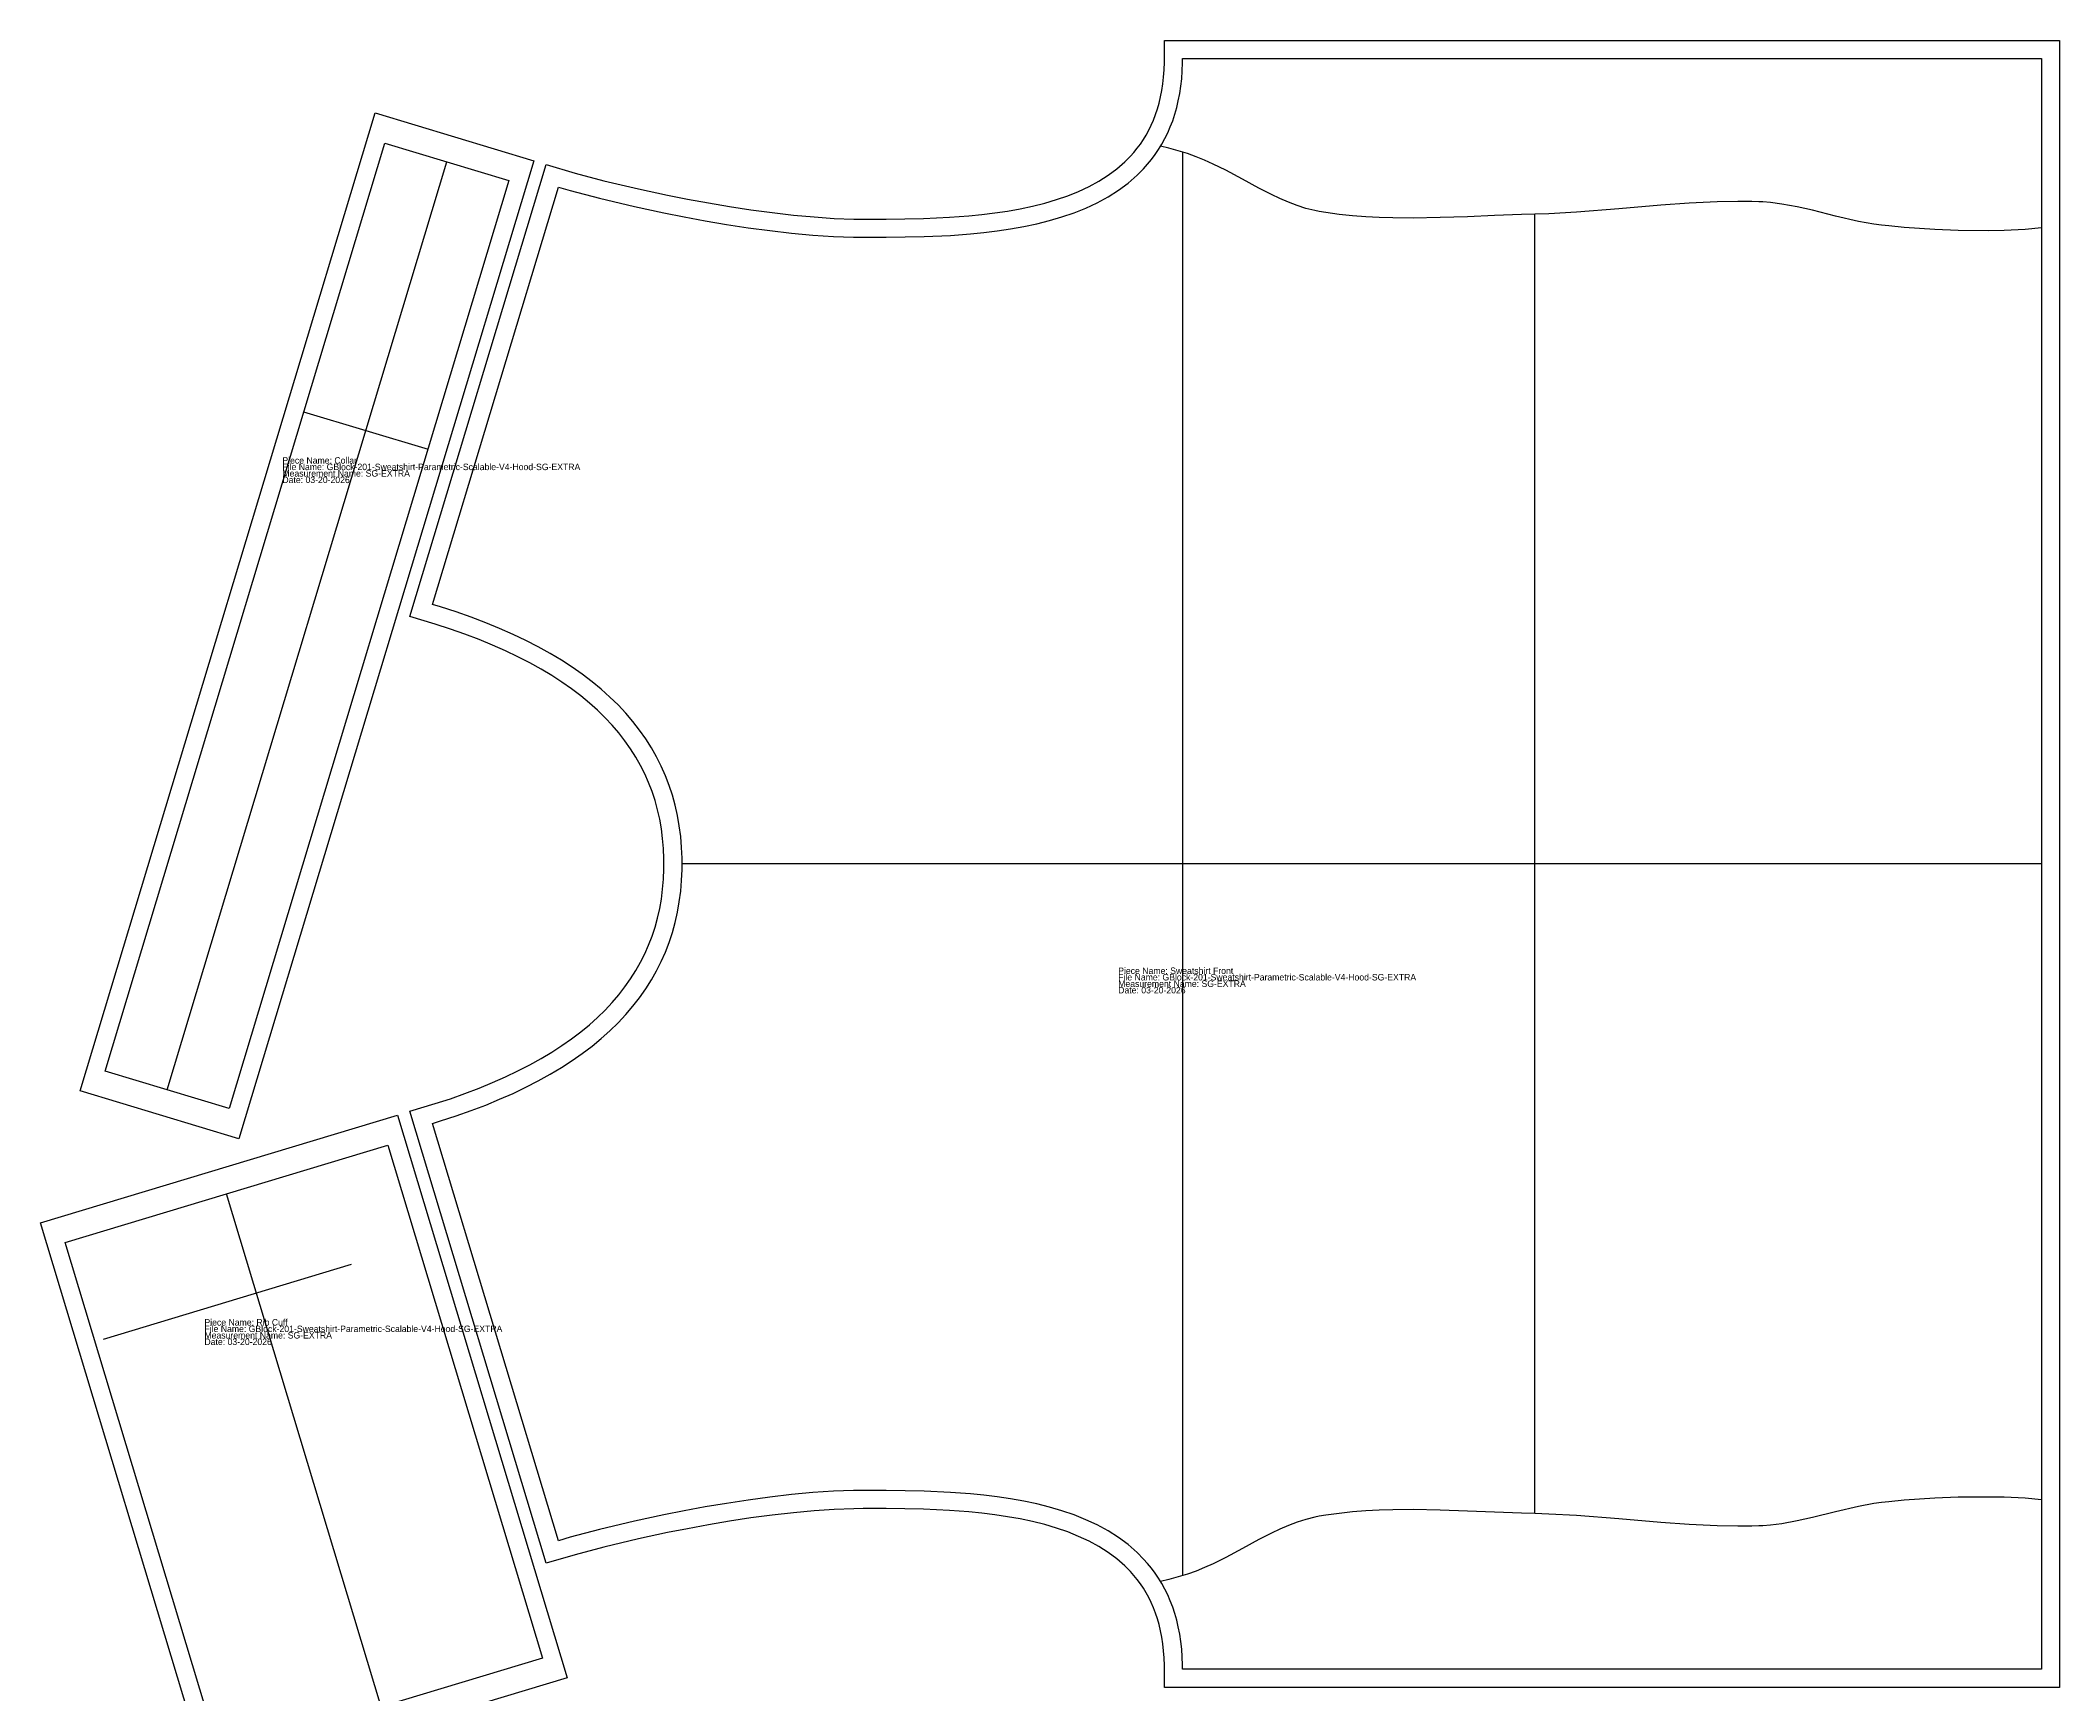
# Model space of a CAD drawing. Extents: x 9 to 903, y 0 to 2338.
# Drawn here: x 124 to 903, y 1699 to 2338 of the extents above; entities that cross this region are included whole.
import ezdxf

# ---------------------------------------------------------------- set-up
doc = ezdxf.new("R2010")
doc.units = 0
for name, color, linetype in [('1', 250, 'CONTINUOUS'), ('7', 250, 'CONTINUOUS'), ('8', 250, 'CONTINUOUS')]:
    doc.layers.add(name, color=color, linetype=linetype)

# ---------------------------------------------------------------- blocks, each defined once
blk = doc.blocks.new('SWEATSHIRT_FRONT')
at = {"layer": '1'}
blk.add_lwpolyline([(903.02, 1702), (700.44, 1702), (557.52, 1702), (557.47, 1710.46), (557.37, 1713.36), (557.17, 1716.13), (556.87, 1718.8), (556.48, 1721.36), (556.01, 1723.82), (555.44, 1726.19), (554.8, 1728.46), (554.08, 1730.64), (553.28, 1732.73), (552.4, 1734.74), (551.46, 1736.67), (550.44, 1738.52), (549.35, 1740.3), (548.2, 1742), (546.98, 1743.65), (545.69, 1745.22), (544.35, 1746.72), (542.21, 1748.89), (539.1, 1751.59), (535.76, 1754.06), (532.19, 1756.33), (528.39, 1758.39), (524.38, 1760.27), (520.18, 1761.96), (515.8, 1763.46), (511.28, 1764.8), (506.61, 1765.97), (501.84, 1766.99), (496.97, 1767.86), (492.04, 1768.59), (487.05, 1769.2), (482.05, 1769.7), (474.51, 1770.27), (464.55, 1770.71), (450.05, 1770.96), (441.15, 1770.96), (437.56, 1770.94), (430.05, 1770.67), (422.27, 1770.15), (414.25, 1769.4), (406.08, 1768.46), (397.84, 1767.35), (389.6, 1766.09), (381.44, 1764.71), (373.43, 1763.23), (365.64, 1761.69), (354.48, 1759.31), (341.12, 1756.14), (329.97, 1753.19), (318.86, 1749.92), (266.26, 1924.3), (275.97, 1927.26), (281.85, 1929.18), (287.5, 1931.17), (292.93, 1933.24), (298.14, 1935.38), (303.14, 1937.59), (307.92, 1939.87), (312.49, 1942.22), (316.85, 1944.64), (320.99, 1947.13), (324.93, 1949.68), (328.67, 1952.3), (332.2, 1954.98), (335.52, 1957.72), (338.65, 1960.52), (341.59, 1963.38), (344.33, 1966.3), (346.88, 1969.28), (349.25, 1972.32), (351.43, 1975.42), (353.43, 1978.58), (355.26, 1981.8), (356.91, 1985.08), (358.4, 1988.43), (359.71, 1991.85), (360.86, 1995.33), (361.84, 1998.89), (362.65, 2002.52), (363.31, 2006.22), (363.79, 2010), (364.12, 2013.86), (364.28, 2017.82), (364.3, 2019.8), (364.28, 2021.77), (364.12, 2025.73), (363.79, 2029.59), (363.31, 2033.37), (362.65, 2037.07), (361.84, 2040.7), (360.86, 2044.26), (359.71, 2047.74), (358.4, 2051.16), (356.91, 2054.51), (355.26, 2057.79), (353.43, 2061.01), (351.43, 2064.17), (349.25, 2067.27), (346.88, 2070.31), (344.33, 2073.29), (341.59, 2076.21), (338.65, 2079.07), (335.52, 2081.87), (332.2, 2084.61), (328.67, 2087.29), (324.93, 2089.91), (320.99, 2092.46), (316.85, 2094.95), (312.49, 2097.37), (307.92, 2099.72), (303.14, 2102), (298.14, 2104.21), (292.93, 2106.35), (287.5, 2108.42), (281.85, 2110.41), (275.97, 2112.33), (266.26, 2115.29), (318.86, 2289.67), (329.97, 2286.4), (341.12, 2283.45), (354.48, 2280.28), (365.64, 2277.9), (373.43, 2276.36), (381.44, 2274.88), (389.6, 2273.5), (397.84, 2272.24), (406.08, 2271.13), (414.25, 2270.19), (422.27, 2269.44), (430.05, 2268.92), (437.56, 2268.65), (441.15, 2268.63), (450.05, 2268.63), (464.55, 2268.88), (474.51, 2269.32), (482.05, 2269.89), (487.05, 2270.39), (492.04, 2271), (496.97, 2271.73), (501.84, 2272.6), (506.61, 2273.62), (511.28, 2274.79), (515.8, 2276.13), (520.18, 2277.64), (524.38, 2279.32), (528.39, 2281.2), (532.19, 2283.26), (535.76, 2285.53), (539.1, 2288), (542.21, 2290.7), (544.35, 2292.87), (545.69, 2294.37), (546.98, 2295.95), (548.2, 2297.59), (549.35, 2299.29), (550.44, 2301.07), (551.46, 2302.92), (552.4, 2304.85), (553.28, 2306.86), (554.08, 2308.95), (554.8, 2311.13), (555.44, 2313.4), (556.01, 2315.77), (556.48, 2318.23), (556.87, 2320.79), (557.17, 2323.46), (557.37, 2326.23), (557.47, 2329.13), (557.52, 2337.59), (700.44, 2337.59), (903.02, 2337.59), (903.02, 1702)], close=True, dxfattribs=at)
at = {"layer": '7'}
blk.add_line((896.02, 2019.8), (371.3, 2019.8), dxfattribs=at)
at = {"layer": '8'}
blk.add_lwpolyline([(896.02, 1709), (700.44, 1709), (564.48, 1709), (564.47, 1710.61), (564.36, 1713.74), (564.14, 1716.77), (563.81, 1719.71), (563.38, 1722.55), (562.85, 1725.3), (562.22, 1727.95), (561.49, 1730.52), (560.67, 1732.99), (559.76, 1735.38), (558.76, 1737.68), (557.67, 1739.9), (556.5, 1742.03), (555.24, 1744.08), (553.91, 1746.06), (552.5, 1747.95), (551.01, 1749.77), (549.46, 1751.51), (547, 1754), (543.48, 1757.06), (539.72, 1759.84), (535.73, 1762.37), (531.54, 1764.65), (527.17, 1766.69), (522.62, 1768.52), (517.94, 1770.13), (513.12, 1771.55), (508.2, 1772.79), (503.19, 1773.86), (498.11, 1774.77), (492.98, 1775.53), (487.82, 1776.16), (482.66, 1776.67), (474.93, 1777.25), (464.77, 1777.71), (450.11, 1777.96), (441.13, 1777.96), (437.41, 1777.94), (429.7, 1777.66), (421.71, 1777.13), (413.53, 1776.37), (405.21, 1775.41), (396.84, 1774.28), (388.49, 1773), (380.22, 1771.6), (372.11, 1770.11), (364.23, 1768.55), (352.95, 1766.14), (339.42, 1762.93), (328.09, 1759.93), (323.55, 1758.6), (274.97, 1919.64), (278.07, 1920.59), (284.1, 1922.55), (289.9, 1924.6), (295.5, 1926.73), (300.89, 1928.94), (306.06, 1931.23), (311.03, 1933.6), (315.79, 1936.05), (320.35, 1938.58), (324.7, 1941.19), (328.85, 1943.88), (332.79, 1946.64), (336.54, 1949.49), (340.09, 1952.41), (343.43, 1955.4), (346.59, 1958.48), (349.54, 1961.63), (352.3, 1964.85), (354.87, 1968.15), (357.25, 1971.53), (359.44, 1974.98), (361.43, 1978.5), (363.24, 1982.09), (364.87, 1985.76), (366.3, 1989.5), (367.56, 1993.31), (368.63, 1997.19), (369.52, 2001.14), (370.23, 2005.17), (370.76, 2009.26), (371.11, 2013.42), (371.28, 2017.65), (371.3, 2019.8), (371.28, 2021.94), (371.11, 2026.17), (370.76, 2030.33), (370.23, 2034.42), (369.52, 2038.45), (368.63, 2042.4), (367.56, 2046.28), (366.3, 2050.09), (364.87, 2053.83), (363.24, 2057.5), (361.43, 2061.09), (359.44, 2064.62), (357.25, 2068.06), (354.87, 2071.44), (352.3, 2074.74), (349.54, 2077.96), (346.59, 2081.11), (343.43, 2084.19), (340.09, 2087.18), (336.54, 2090.1), (332.79, 2092.95), (328.85, 2095.71), (324.7, 2098.4), (320.35, 2101.01), (315.79, 2103.54), (311.03, 2105.99), (306.06, 2108.36), (300.89, 2110.65), (295.5, 2112.86), (289.9, 2114.99), (284.1, 2117.04), (278.07, 2119), (274.97, 2119.95), (323.55, 2280.99), (328.09, 2279.66), (339.42, 2276.66), (352.95, 2273.45), (364.23, 2271.04), (372.11, 2269.48), (380.22, 2267.99), (388.49, 2266.59), (396.84, 2265.31), (405.21, 2264.18), (413.53, 2263.22), (421.71, 2262.47), (429.7, 2261.93), (437.41, 2261.65), (441.13, 2261.63), (450.11, 2261.63), (464.77, 2261.88), (474.93, 2262.34), (482.66, 2262.92), (487.82, 2263.43), (492.98, 2264.06), (498.11, 2264.82), (503.19, 2265.73), (508.2, 2266.8), (513.12, 2268.04), (517.94, 2269.46), (522.62, 2271.07), (527.17, 2272.9), (531.54, 2274.95), (535.73, 2277.22), (539.72, 2279.75), (543.48, 2282.53), (547, 2285.59), (549.46, 2288.08), (551.01, 2289.82), (552.5, 2291.64), (553.91, 2293.53), (555.24, 2295.51), (556.5, 2297.56), (557.67, 2299.69), (558.76, 2301.91), (559.76, 2304.21), (560.67, 2306.6), (561.49, 2309.07), (562.22, 2311.64), (562.85, 2314.29), (563.38, 2317.04), (563.81, 2319.88), (564.14, 2322.82), (564.36, 2325.85), (564.47, 2328.99), (564.48, 2330.59), (700.44, 2330.59), (896.02, 2330.59)], close=True, dxfattribs=at)
for points in [[(896.02, 2265.26), (896.02, 2265.26), (889.73, 2264.66), (884.33, 2264.32), (881.64, 2264.25), (875.75, 2264.15), (863.86, 2264.26), (854.92, 2264.6), (848.97, 2264.95), (843.04, 2265.4), (837.16, 2265.97), (834.24, 2266.3), (831.28, 2266.68), (825.37, 2267.76), (816.52, 2269.81), (807.67, 2272.03), (801.77, 2273.37), (795.85, 2274.45), (791.4, 2275.01), (788.43, 2275.24), (786.94, 2275.3), (784.26, 2275.37), (778.88, 2275.41), (770.8, 2275.26), (759.97, 2274.73), (749.12, 2273.95), (732.83, 2272.55), (716.58, 2271.28), (705.8, 2270.7), (700.44, 2270.55), (695.28, 2270.41), (684.89, 2270.02), (674.43, 2269.56), (663.93, 2269.18), (653.44, 2268.99), (645.6, 2269.06), (640.38, 2269.22), (635.19, 2269.49), (630.02, 2269.9), (624.88, 2270.45), (619.78, 2271.17), (617.24, 2271.6), (615.5, 2271.92), (612.07, 2272.78), (608.69, 2273.86), (605.36, 2275.11), (602.08, 2276.53), (598.82, 2278.07), (593.98, 2280.54), (587.57, 2284.02), (581.15, 2287.48), (576.29, 2289.89), (573.01, 2291.38), (569.7, 2292.72), (566.34, 2293.89), (564.64, 2294.4), (559.2, 2295.94), (556.01, 2296.76), (556.01, 2296.76)], [(564.64, 1745.2), (564.64, 2294.4)], [(700.44, 1769.05), (700.44, 2270.55)], [(896.02, 1774.34), (896.02, 1774.34), (889.73, 1774.94), (884.33, 1775.27), (881.64, 1775.35), (875.75, 1775.44), (863.86, 1775.34), (854.92, 1774.99), (848.97, 1774.65), (843.04, 1774.19), (837.16, 1773.63), (834.24, 1773.3), (831.28, 1772.91), (825.37, 1771.84), (816.52, 1769.78), (807.67, 1767.57), (801.77, 1766.22), (795.85, 1765.14), (791.4, 1764.59), (788.43, 1764.35), (786.94, 1764.3), (784.26, 1764.22), (778.88, 1764.18), (770.8, 1764.33), (759.97, 1764.86), (749.12, 1765.64), (732.83, 1767.04), (716.58, 1768.31), (705.8, 1768.89), (700.44, 1769.05), (695.28, 1769.18), (684.89, 1769.58), (674.43, 1770.03), (663.93, 1770.41), (653.44, 1770.6), (645.6, 1770.54), (640.38, 1770.38), (635.19, 1770.1), (630.02, 1769.69), (624.88, 1769.14), (619.78, 1768.43), (617.24, 1768), (615.5, 1767.67), (612.07, 1766.81), (608.69, 1765.74), (605.36, 1764.48), (602.08, 1763.06), (598.82, 1761.52), (593.98, 1759.05), (587.57, 1755.57), (581.15, 1752.11), (576.29, 1749.7), (573.01, 1748.22), (569.7, 1746.87), (566.34, 1745.7), (564.64, 1745.2), (559.2, 1743.65), (556.01, 1742.83), (556.01, 1742.83)]]:
    blk.add_lwpolyline(points, dxfattribs=at)
at = {"layer": '1'}
for s, p in [('Piece Name: Sweatshirt Front', (539.64, 1977.3)), ('File Name: GBlock-201-Sweatshirt-Parametric-Scalable-V4-Hood-SG-EXTRA', (539.64, 1974.8)), ('Measurement Name: SG-EXTRA', (539.64, 1972.3)), ('Date: 03-20-2026', (539.64, 1969.8))]:
    blk.add_text(s, height=2.5, dxfattribs=at).set_placement(p)
blk = doc.blocks.new('COLLAR')
at = {"layer": '1'}
blk.add_lwpolyline([(314.07, 2291.1), (200.24, 1913.74), (138.97, 1932.23), (252.8, 2309.58), (314.07, 2291.1)], close=True, dxfattribs=at)
at = {"layer": '7'}
blk.add_line((225.19, 2194.29), (273.25, 2179.79), dxfattribs=at)
at = {"layer": '8'}
blk.add_lwpolyline([(196.43, 1925.34), (148.56, 1939.78), (256.61, 2297.99), (304.48, 2283.55)], close=True, dxfattribs=at)
blk.add_lwpolyline([(172.49, 1932.56), (280.54, 2290.77)], dxfattribs=at)
at = {"layer": '1'}
for s, p in [('Piece Name: Collar', (217.02, 2174.25)), ('File Name: GBlock-201-Sweatshirt-Parametric-Scalable-V4-Hood-SG-EXTRA', (217.02, 2171.75)), ('Measurement Name: SG-EXTRA', (217.02, 2169.25)), ('Date: 03-20-2026', (217.02, 2166.75))]:
    blk.add_text(s, height=2.5, dxfattribs=at).set_placement(p)
blk = doc.blocks.new('RIB_CUFF')
at = {"layer": '1'}
blk.add_lwpolyline([(123.61, 1881.26), (261.47, 1922.85), (326.99, 1705.66), (189.13, 1664.07), (123.61, 1881.26)], close=True, dxfattribs=at)
at = {"layer": '7'}
blk.add_line((148.02, 1836.37), (243.76, 1865.25), dxfattribs=at)
at = {"layer": '8'}
blk.add_lwpolyline([(257.66, 1911.25), (317.4, 1713.21), (192.94, 1675.67), (133.2, 1873.71)], close=True, dxfattribs=at)
blk.add_lwpolyline([(255.17, 1694.44), (195.43, 1892.48)], dxfattribs=at)
at = {"layer": '1'}
for s, p in [('Piece Name: Rib Cuff', (186.93, 1841.61)), ('File Name: GBlock-201-Sweatshirt-Parametric-Scalable-V4-Hood-SG-EXTRA', (186.93, 1839.11)), ('Measurement Name: SG-EXTRA', (186.93, 1836.61)), ('Date: 03-20-2026', (186.93, 1834.11))]:
    blk.add_text(s, height=2.5, dxfattribs=at).set_placement(p)

msp = doc.modelspace()

# ---------------------------------------------------------------- block references
at = {"layer": '1'}
for name in ['SWEATSHIRT_FRONT', 'COLLAR', 'RIB_CUFF']:
    msp.add_blockref(name, (0, 0), dxfattribs=at)

doc.saveas('drawing.dxf')
